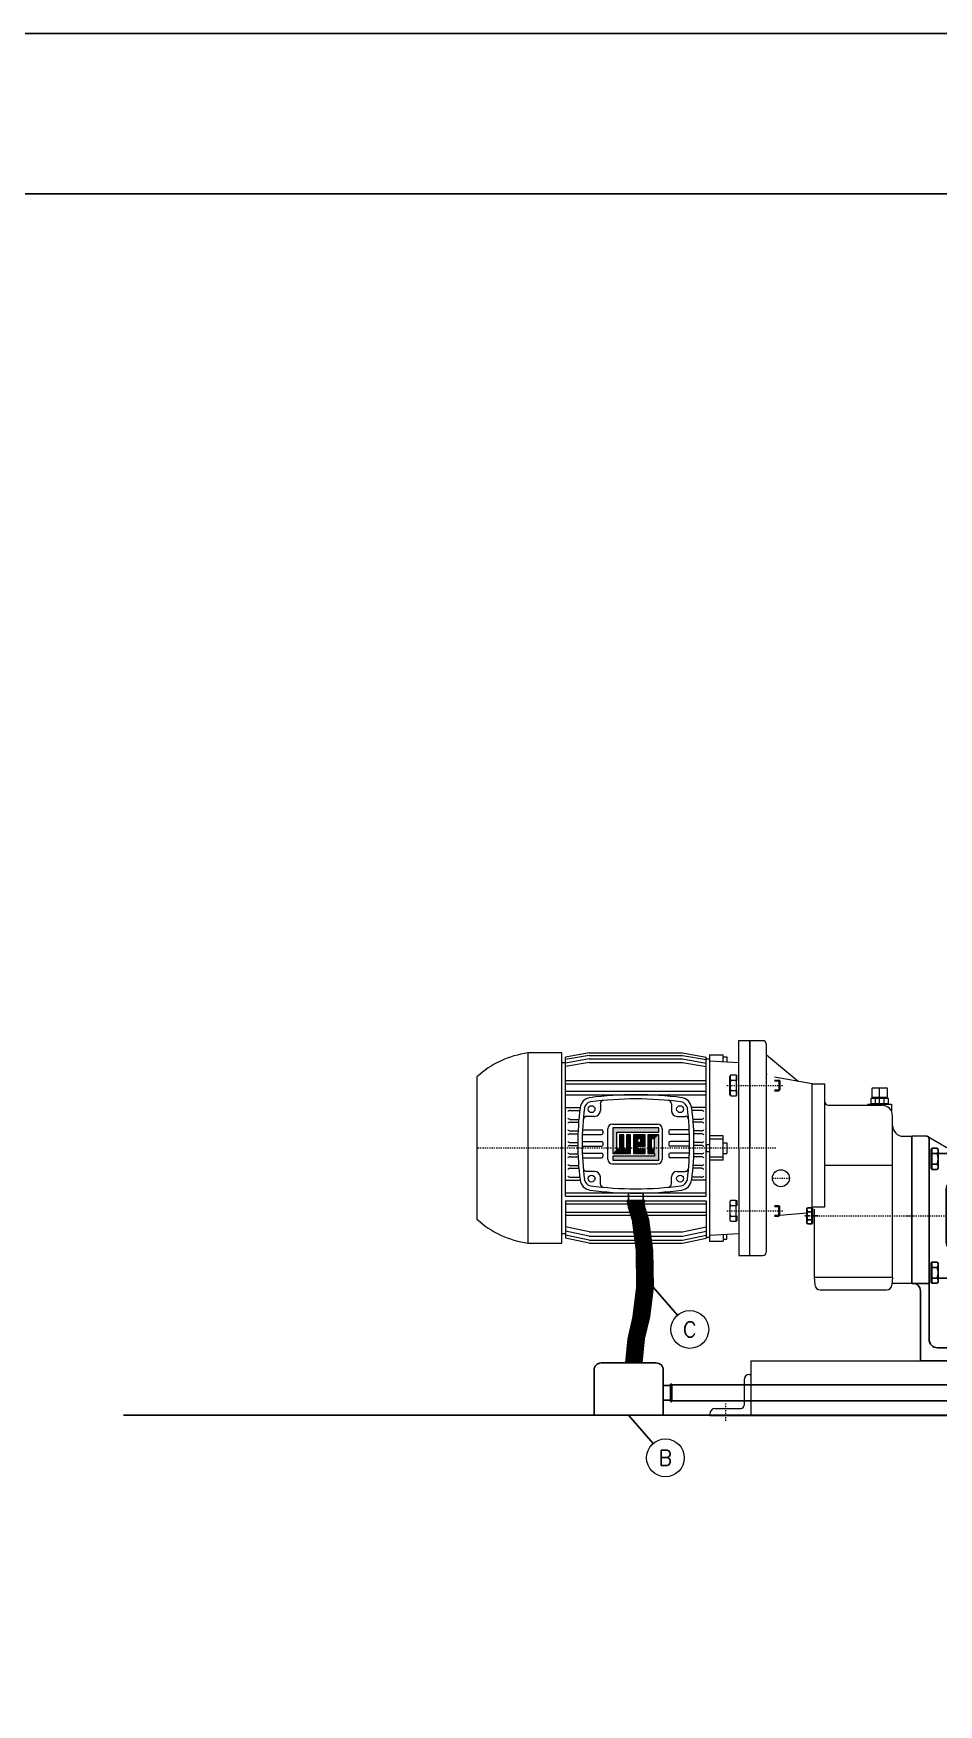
# Model space of a CAD drawing. Header units: millimetres. Extents: x 100 to 940, y 100 to 694.
# Drawn here: x 489 to 573.3, y 538.4 to 693.9 of the extents above; entities that cross this region are included whole.
import ezdxf
from ezdxf.enums import TextEntityAlignment as Align

# ---------------------------------------------------------------- set-up
doc = ezdxf.new("R2010")
doc.units = ezdxf.units.MM
for name, pattern in [('AM_DIN_G_W050', [13.75, 9.75, -1.5, 1, -1.5]), ('AM_DIN_G_W050x2', [6.875, 4.75, -0.875, 0.375, -0.875]), ('CENTER', [2, 1.25, -0.25, 0.25, -0.25])]:
    doc.linetypes.add(name, pattern=pattern)
for name, color, linetype, lineweight in [('AM_0N', 7, 'Continuous', 30), ('AM_7N', 4, 'AM_DIN_G_W050', 25), ('Centro', 1, 'CENTER', 5), ('CONTORN 1', 7, 'Continuous', 25), ('contorno', 1, 'Continuous', 9), ('SGC-Anotaçoes (Dados da Peça)', 5, 'Continuous', 0)]:
    doc.layers.add(name, color=color, linetype=linetype, lineweight=lineweight)
doc.styles.add('SGC_Anotaçoes_Dados_da_Peça', font='txt.shx')

# ---------------------------------------------------------------- blocks, each defined once
blk = doc.blocks.new('parafuso m8')
at = {"layer": 'AM_0N'}
for p, q in [((888.1, 1079.9), (887.6, 1078.9)), ((887.6, 1078.9), (887.6, 1065.9)), ((888.1, 1079.9), (892.3, 1079.9)), ((888.1, 1076.2), (892.3, 1076.2)), ((892.3, 1079.6), (892.3, 1079.9)), ((892.3, 1065.3), (892.3, 1079.6)), ((892.3, 1079.6), (892.9, 1079.6)), ((892.9, 1079.6), (892.9, 1076.1)), ((892.9, 1076.1), (892.9, 1068.8)), ((888.1, 1064.9), (887.6, 1065.9)), ((888.1, 1068.7), (892.3, 1068.7)), ((888.1, 1064.9), (892.3, 1064.9)), ((892.3, 1064.9), (892.3, 1065.3)), ((892.3, 1065.3), (892.9, 1065.3)), ((892.9, 1068.8), (892.9, 1065.3))]:
    blk.add_line(p, q, dxfattribs=at)
for centre, radius, start, end in [((890.9, 1078.1), 3.32, 154.4469, 214.4469), ((900, 1072.4), 12.4, 162.3875, 197.6125), ((890.9, 1066.8), 3.32, 145.5531, 205.5531)]:
    blk.add_arc(centre, radius, start, end, dxfattribs=at)
at = {"layer": 'AM_7N', "linetype": 'AM_DIN_G_W050x2'}
blk.add_line((885.7, 1072.4), (898.7, 1072.4), dxfattribs=at)
blk = doc.blocks.new('Caixa redotora (GEREMIA)')
at = {"layer": 'Centro'}
for p, q in [((-3498.1, 3378.8), (-3482.3, 3378.8)), ((-3459.2, 3343.8), (-3366.5, 3343.8))]:
    blk.add_line(p, q, dxfattribs=at)
at = {"layer": 'contorno'}
for p, q in [((-3519.2, 3306.8), (-3519.2, 3506.8)), ((-3507, 3506.8), (-3519.2, 3506.8)), ((-3504, 3504), (-3504, 3504.5)), ((-3504, 3504), (-3504, 3310)), ((-3503.5, 3493.8), (-3474.2, 3469.1)), ((-3461.2, 3466.8), (-3496, 3473)), ((-3461.2, 3351), (-3461.2, 3466.8)), ((-3461.2, 3466.8), (-3449.2, 3466.8)), ((-3449.2, 3460.2), (-3449.2, 3466.8)), ((-3449.2, 3453.5), (-3449.2, 3460.2)), ((-3403.2, 3453.8), (-3406.4, 3453)), ((-3405.4, 3461.8), (-3405.4, 3454.3)), ((-3405.4, 3454.3), (-3390.9, 3454.3)), ((-3404.4, 3462.8), (-3391.9, 3462.8)), ((-3403.2, 3454.3), (-3403.2, 3453.8)), ((-3393.2, 3453.8), (-3403.2, 3453.8)), ((-3398.2, 3447.8), (-3398.2, 3462.8)), ((-3393.2, 3453.8), (-3393.2, 3454.3)), ((-3389.9, 3453), (-3393.2, 3453.8)), ((-3390.9, 3454.3), (-3390.9, 3461.8)), ((-3449.2, 3352.1), (-3449.2, 3453.5)), ((-3446.2, 3446.8), (-3396.2, 3446.8)), ((-3409.2, 3447.8), (-3387.2, 3447.8)), ((-3406.4, 3453), (-3406.4, 3448.1)), ((-3389.9, 3453), (-3406.4, 3453)), ((-3389.9, 3448.1), (-3406.4, 3448.1)), ((-3405.2, 3448.1), (-3405.2, 3447.8)), ((-3391.2, 3447.8), (-3405.2, 3447.8)), ((-3402.3, 3453), (-3402.3, 3448.1)), ((-3394.1, 3448.1), (-3394.1, 3453)), ((-3391.2, 3447.8), (-3391.2, 3448.1)), ((-3389.9, 3448.1), (-3389.9, 3453)), ((-3387.2, 3447.8), (-3387.2, 3441.2)), ((-3386.2, 3286.8), (-3386.2, 3436.8)), ((-3376.2, 3417.8), (-3368.2, 3417.8)), ((-3368.2, 3280.8), (-3368.2, 3417.8)), ((-3449.2, 3390.8), (-3386.2, 3390.8)), ((-3466.1, 3346.4), (-3491.4, 3344.2)), ((-3461.2, 3352.1), (-3449.2, 3352.1)), ((-3459.2, 3350.1), (-3459.2, 3286.8)), ((-3519.2, 3306.8), (-3507, 3306.8)), ((-3459.2, 3286.8), (-3386.2, 3286.8)), ((-3459.2, 3286.8), (-3458.5, 3279.4)), ((-3386.2, 3286.8), (-3386.8, 3279.4)), ((-3453.6, 3274.8), (-3391.8, 3274.8)), ((-3368.2, 3280.8), (-3386.7, 3280.8))]:
    blk.add_line(p, q, dxfattribs=at)
blk.add_circle((-3490.2, 3378.8), 7.9, dxfattribs=at)
for centre, radius, start, end in [((-3507, 3503.8), 3, 3, 90), ((-3501, 3476.9), 3, 180, 220.9398), ((-3404.4, 3461.8), 1, 90, 180), ((-3391.9, 3461.8), 1, 0, 90), ((-3446.2, 3449.8), 3, 180, 270), ((-3410.2, 3447.8), 1, 270, 0), ((-3396.2, 3436.8), 10, 0, 90), ((-3376.2, 3427.8), 10, 180, 270), ((-3461.2, 3350.1), 2, 58.5587, 90), ((-3507, 3309.8), 3, 270, 357), ((-3453.6, 3279.8), 5, 185, 270), ((-3391.8, 3279.8), 5, 270, 355)]:
    blk.add_arc(centre, radius, start, end, dxfattribs=at)
blk = doc.blocks.new('Parafuso de cabeça sextavada M10 x 30')
at = {"layer": 'AM_0N'}
for p, q in [((-3350.2, 3056.3), (-3350.2, 3051.4)), ((-3349.6, 3056.3), (-3350.2, 3056.3)), ((-3350.2, 3051.4), (-3350.2, 3042.3)), ((-3349.6, 3056.3), (-3349.6, 3056.7)), ((-3344.6, 3056.7), (-3349.6, 3056.7)), ((-3349.6, 3037.4), (-3349.6, 3056.3)), ((-3344.6, 3051.8), (-3349.6, 3051.8)), ((-3344.6, 3056.7), (-3343.8, 3055.3)), ((-3343.8, 3055.3), (-3343.8, 3038.3)), ((-3350.2, 3042.3), (-3350.2, 3037.4)), ((-3349.6, 3037.4), (-3350.2, 3037.4)), ((-3344.6, 3041.9), (-3349.6, 3041.9)), ((-3349.6, 3037), (-3349.6, 3037.4)), ((-3344.6, 3037), (-3349.6, 3037)), ((-3344.6, 3037), (-3343.8, 3038.3))]:
    blk.add_line(p, q, dxfattribs=at)
for centre, radius, start, end in [((-3348.1, 3054.2), 4.34, 325.5531, 25.5531), ((-3360, 3046.8), 16.2, 342.3875, 17.6125), ((-3348.1, 3039.5), 4.34, 334.4469, 34.4469)]:
    blk.add_arc(centre, radius, start, end, dxfattribs=at)
blk = doc.blocks.new('CARCAÇA DO MANCAL REDUTOR')
at = {"layer": 'Centro', "lineweight": 20}
blk.add_line((-1097.1, 8565.1), (-936.6, 8565.1), dxfattribs=at)
at = {"layer": 'Centro', "linetype": 'AM_DIN_G_W050x2'}
for p, q in [((-1056.1, 8445.3), (-1056.1, 8427.3)), ((-977.1, 8445.1), (-977.1, 8427.1))]:
    blk.add_line(p, q, dxfattribs=at)
at = {"layer": 'CONTORN 1'}
for p, q in [((-1092.1, 8502.1), (-1092.1, 8639)), ((-1076.1, 8637), (-1076.1, 8450.1)), ((-1067.7, 8623.1), (-961.4, 8623.1)), ((-957.1, 8447.1), (-957.1, 8625.6)), ((-941.6, 8627.1), (-955.1, 8627.1)), ((-941.6, 8503.1), (-941.6, 8627.1)), ((-1060.1, 8540.6), (-1060.1, 8589.7)), ((-1052.1, 8597.7), (-981.1, 8597.7)), ((-973.1, 8589.7), (-973.1, 8540.6)), ((-957.1, 8540.6), (-957.1, 8589.7)), ((-1052.1, 8532.6), (-981.1, 8532.6)), ((-1076.1, 8502.1), (-1092.1, 8502.1)), ((-1092.1, 8502.1), (-1092.1, 8502.1)), ((-1084.1, 8430.1), (-1084.1, 8495.1)), ((-1067.7, 8507.1), (-957.1, 8507.1)), ((-998.7, 8450.3), (-1044.8, 8505.3)), ((-955.1, 8503.1), (-941.6, 8503.1)), ((-949.1, 8430.1), (-949.1, 8496.1)), ((-941.6, 8503.1), (-941.6, 8503.1)), ((-1068.1, 8442.1), (-962.1, 8442.1)), ((-1084.1, 8430.1), (-949.1, 8430.1))]:
    blk.add_line(p, q, dxfattribs=at)
for centre, radius, start, end in [((-1078.1, 8637), 2, 0, 90), ((-961.4, 8628.1), 5, 270, 334.6231), ((-955.1, 8625.1), 2, 90, 154.6231), ((-1052.1, 8589.7), 8, 90, 180), ((-981.1, 8589.7), 8, 0, 90), ((-1052.1, 8540.6), 8, 180, 270), ((-981.1, 8540.6), 8, 270, 0), ((-1091.1, 8495.1), 7, 0, 90), ((-1048.7, 8502.1), 5, 40, 90), ((-955.1, 8505.1), 2, 180, 270), ((-942.1, 8496.1), 7, 90, 180), ((-1068.1, 8450.1), 8, 180, 270), ((-1002.5, 8447.1), 5, 270, 40), ((-962.1, 8447.1), 5, 270, 0)]:
    blk.add_arc(centre, radius, start, end, dxfattribs=at)
at = {"layer": 'contorno'}
for p, q in [((-1078.1, 8639), (-1092.1, 8639)), ((-1077.1, 8638.8), (-1050, 8623.1))]:
    blk.add_line(p, q, dxfattribs=at)
blk = doc.blocks.new('FlgFFW21')
for p, q in [((0, 89), (4, 89)), ((4, 93), (4, -93)), ((4, 93), (20.7, 93)), ((4, 87), (40, 85.3)), ((20.7, 86.2), (20.7, 93)), ((20.7, 91), (25, 91)), ((25, 91), (25, 86)), ((25, 89), (25, 86)), ((0, 3.4), (0, -3.4)), ((0, 3.4), (4, 3.4)), ((20.7, 12), (4, 12)), ((20.7, 9), (4, 9)), ((20.7, -12), (20.7, 12)), ((20.7, 5.3), (25.2, 5.3)), ((25.2, 5.3), (25.2, -5.3)), ((0, -3.4), (4, -3.4)), ((20.7, -9), (4, -9)), ((20.7, -12), (4, -12)), ((20.7, -5.3), (25.2, -5.3)), ((0, -89), (4, -89)), ((4, -87), (40, -85.3)), ((4, -93), (20.7, -93)), ((20.7, -86.2), (20.7, -93)), ((20.7, -91), (25, -91)), ((25, -91), (25, -86)), ((25, -89), (25, -86))]:
    blk.add_line(p, q)
blk = doc.blocks.new('100Lsp')
at = {"linetype": 'ByBlock'}
for p, q in [((-173, 43.6), (0, 43.6)), ((-173, 43.6), (-173, 5.1)), ((-173, 40.6), (0, 40.6)), ((0, 43.6), (0, 5.1)), ((-173, 31.9), (0, 31.9)), ((-173, 28.9), (0, 28.9)), ((-144, 11.7), (-173, 16.8)), ((-144, 7.3), (-173, 12.4)), ((-144, 3.1), (-173, 8.2)), ((-144, 0), (-173, 5.1)), ((-144, 11.7), (-29, 11.7)), ((-144, 7.3), (-29, 7.3)), ((-144, 3.1), (-29, 3.1)), ((-144, 0), (-29, 0)), ((-29, 11.7), (0, 16.8)), ((-29, 7.3), (0, 12.4)), ((-29, 3.1), (0, 8.2)), ((-29, 0), (0, 5.1))]:
    blk.add_line(p, q, dxfattribs=at)
blk = doc.blocks.new('90Scx')
at = {"linetype": 'ByBlock'}
for p, q in [((-109, 0), (-131, -3.9)), ((-109, 0), (-22, 0)), ((-22, 0), (0, -3.9)), ((-109, -2.3), (-131, -6.2)), ((-131, -133.3), (-131, -3.9)), ((-109, -5.5), (-131, -9.4)), ((-109, -8.8), (-131, -12.7)), ((-109, -2.3), (-22, -2.3)), ((-109, -5.5), (-22, -5.5)), ((-109, -8.8), (-22, -8.8)), ((-22, -2.3), (0, -6.2)), ((-22, -5.5), (0, -9.4)), ((-22, -8.8), (0, -12.7)), ((0, -133.3), (0, -3.9)), ((-131, -25.5), (0, -25.5)), ((-131, -28.6), (0, -28.6)), ((-131, -35.7), (0, -35.7)), ((-131, -39), (0, -39)), ((-131, -50.9), (-117.5, -50.9)), ((-126.7, -53.5), (-117.8, -53.5)), ((-126.7, -61.8), (-118.6, -61.8)), ((0, -50.9), (-13.6, -50.9)), ((-4.5, -53.5), (-13.2, -53.5)), ((-4.5, -61.8), (-12.4, -61.8)), ((-126.7, -64.3), (-118.8, -64.3)), ((-126.7, -72.6), (-119.3, -72.6)), ((-126.7, -75.2), (-119.4, -75.2)), ((-4.5, -64.3), (-12.2, -64.3)), ((-4.5, -72.6), (-11.7, -72.6)), ((-4.5, -75.2), (-11.6, -75.2)), ((-126.7, -83.5), (-119.6, -83.5)), ((-126.7, -86), (-119.6, -86)), ((-4.5, -83.5), (-11.5, -83.5)), ((-4.5, -86), (-11.5, -86)), ((-126.7, -94), (-119.4, -94)), ((-126.7, -96.6), (-119.3, -96.6)), ((-126.7, -104.8), (-118.8, -104.8)), ((-126.7, -107.4), (-118.6, -107.4)), ((-4.5, -107.4), (-12.4, -107.4)), ((-4.5, -104.8), (-12.2, -104.8)), ((-4.5, -96.6), (-11.7, -96.6)), ((-4.5, -94), (-11.6, -94)), ((-131, -118.3), (-117.5, -118.3)), ((-126.7, -115.7), (-117.8, -115.7)), ((0, -118.3), (-13.5, -118.3)), ((-4.5, -115.7), (-13.2, -115.7)), ((-131, -130.2), (0, -130.2)), ((-131, -133.3), (0, -133.3))]:
    blk.add_line(p, q, dxfattribs=at)
for p, q in [((-104, -59.1), (-111.3, -59.1)), ((-98.6, -47.4), (-98.6, -53.7)), ((-32.4, -47.4), (-32.4, -53.7)), ((-27, -59.1), (-19.7, -59.1)), ((-115.4, -76), (-97.4, -76)), ((-115.2, -71.7), (-97.4, -71.7)), ((-96.3, -72.7), (-96.3, -74.9)), ((-91.6, -99), (-91.6, -70.6)), ((-87.3, -66.3), (-45.2, -66.3)), ((-87.1, -69.7), (-87.1, -93.5)), ((-44.2, -69.7), (-87.1, -69.7)), ((-83.3, -89.6), (-83.3, -73.6)), ((-83.3, -73.6), (-44.2, -73.6)), ((-80.7, -76.1), (-80.7, -89.6)), ((-76.8, -76.1), (-80.7, -76.1)), ((-76.8, -89.6), (-76.8, -76.1)), ((-74.3, -76.1), (-74.3, -89.6)), ((-70.4, -76.1), (-74.3, -76.1)), ((-70.4, -93.5), (-70.4, -76.1)), ((-67.8, -76.1), (-67.8, -93.5)), ((-56.9, -76.1), (-67.8, -76.1)), ((-56.9, -86.8), (-56.9, -76.1)), ((-54.5, -76.1), (-54.5, -93.5)), ((-44.2, -76.1), (-54.5, -76.1)), ((-44.2, -73.6), (-44.2, -69.7)), ((-44.2, -99.9), (-44.2, -76.1)), ((-40.9, -70.6), (-40.9, -99)), ((-34.7, -72.7), (-34.7, -74.9)), ((-15.8, -71.7), (-33.7, -71.7)), ((-15.7, -76), (-33.7, -76)), ((-115.5, -82.5), (-97.4, -82.5)), ((-115.5, -86.8), (-97.4, -86.8)), ((-115.4, -93.3), (-97.4, -93.3)), ((-96.3, -83.5), (-96.3, -85.7)), ((-80.7, -89.6), (-83.3, -89.6)), ((-74.3, -89.6), (-76.8, -89.6)), ((-63.9, -80), (-63.9, -82.9)), ((-60.8, -80), (-63.9, -80)), ((-63.9, -82.9), (-60.8, -82.9)), ((-63.9, -89.6), (-63.9, -86.8)), ((-63.9, -86.8), (-56.9, -86.8)), ((-56.9, -89.6), (-63.9, -89.6)), ((-60.8, -82.9), (-60.8, -80)), ((-56.9, -93.5), (-56.9, -89.6)), ((-51.2, -80), (-51.2, -89.6)), ((-48.1, -80), (-51.2, -80)), ((-51.2, -89.6), (-48.1, -89.6)), ((-48.1, -89.6), (-48.1, -80)), ((-34.7, -83.5), (-34.7, -85.7)), ((-15.5, -82.5), (-33.7, -82.5)), ((-15.5, -86.8), (-33.7, -86.8)), ((-15.7, -93.3), (-33.7, -93.3)), ((-115.2, -97.6), (-97.4, -97.6)), ((-96.3, -94.3), (-96.3, -96.5)), ((-45.2, -103.4), (-87.3, -103.4)), ((-87.1, -93.5), (-70.4, -93.5)), ((-48.1, -96.1), (-87.1, -96.1)), ((-87.1, -96.1), (-87.1, -99.9)), ((-87.1, -99.9), (-44.2, -99.9)), ((-67.8, -93.5), (-56.9, -93.5)), ((-54.5, -93.5), (-48.1, -93.5)), ((-48.1, -93.5), (-48.1, -96.1)), ((-34.7, -94.3), (-34.7, -96.5)), ((-15.8, -97.6), (-33.7, -97.6)), ((-104, -110.2), (-111.3, -110.2)), ((-98.6, -121.8), (-98.6, -115.6)), ((-32.4, -121.8), (-32.4, -115.6)), ((-27, -110.2), (-19.7, -110.2))]:
    blk.add_line(p, q)
for centre in [(-106.8, -52.3), (-24.3, -52.3), (-106.8, -116.9), (-24.3, -116.9)]:
    blk.add_circle(centre, 3.23)
for centre, radius, start, end in [((-106.8, -52.3), 10.8, 97.6684, 172.9344), ((-106.8, -52.3), 6.76, 97.6684, 172.9344), ((-65.5, -358.7), 319.9, 82.3316, 97.6684), ((-65.5, -358.7), 315.9, 82.3316, 97.6684), ((-95.4, -47.4), 3.24, 95.4852, 180), ((-35.6, -47.4), 3.24, 0, 84.5148), ((-24.3, -52.3), 6.76, 7.0656, 82.3316), ((-24.3, -52.3), 10.8, 7.0656, 82.3316), ((154, -84.6), 273.6, 172.9344, 187.0656), ((154, -84.6), 269.5, 172.9344, 187.0656), ((-111.3, -62.3), 3.24, 90, 175.1952), ((-104, -53.7), 5.4, 270, 0), ((-27, -53.7), 5.4, 180, 270), ((-19.7, -62.3), 3.24, 4.8048, 90), ((-285, -84.6), 269.5, 352.9344, 7.0656), ((-285, -84.6), 273.6, 352.9344, 7.0656), ((-97.4, -72.7), 1.08, 0, 90), ((-97.4, -74.9), 1.08, 270, 0), ((-87.3, -70.6), 4.32, 90, 180), ((-45.2, -70.6), 4.32, 0, 90), ((-33.7, -72.7), 1.08, 90, 180), ((-33.7, -74.9), 1.08, 180, 270), ((-97.4, -83.5), 1.08, 0, 90), ((-97.4, -85.7), 1.08, 270, 0), ((-97.4, -94.3), 1.08, 0, 90), ((-33.7, -83.5), 1.08, 90, 180), ((-33.7, -85.7), 1.08, 180, 270), ((-33.7, -94.3), 1.08, 90, 180), ((-111.3, -106.9), 3.24, 184.8048, 270), ((-97.4, -96.5), 1.08, 270, 0), ((-87.3, -99), 4.32, 180, 270), ((-45.2, -99), 4.32, 270, 0), ((-33.7, -96.5), 1.08, 180, 270), ((-19.7, -106.9), 3.24, 270, 355.1952), ((-106.8, -116.9), 10.8, 187.0656, 262.3316), ((-106.8, -116.9), 6.76, 187.0656, 262.3316), ((-65.5, 189.4), 315.9, 262.3316, 277.6684), ((-104, -115.6), 5.4, 0, 90), ((-95.4, -121.8), 3.24, 180, 264.5148), ((-35.6, -121.8), 3.24, 275.4852, 0), ((-27, -115.6), 5.4, 90, 180), ((-24.3, -116.9), 6.76, 277.6684, 352.9344), ((-24.3, -116.9), 10.8, 277.6684, 352.9344), ((-65.5, 189.4), 319.9, 262.3316, 277.6684)]:
    blk.add_arc(centre, radius, start, end)
for centre, start, end in [((-126.8, -56), 87.2897, 150.6431), ((-126.8, -59.2), 209.3569, 272.7103), ((-4.4, -56), 29.3569, 92.7103), ((-4.4, -59.2), 267.2897, 330.6431), ((-126.8, -66.9), 87.2897, 150.6431), ((-126.8, -70.1), 209.3569, 272.7103), ((-126.8, -77.7), 87.2897, 150.6431), ((-4.4, -66.9), 29.3569, 92.7103), ((-4.4, -70.1), 267.2897, 330.6431), ((-4.4, -77.7), 29.3569, 92.7103), ((-126.8, -80.9), 209.3569, 272.7103), ((-126.8, -88.6), 87.2897, 150.6431), ((-126.8, -91.5), 209.3569, 272.7103), ((-4.4, -80.9), 267.2897, 330.6431), ((-4.4, -88.6), 29.3569, 92.7103), ((-4.4, -91.5), 267.2897, 330.6431), ((-126.8, -99.1), 87.2897, 150.6431), ((-126.8, -102.3), 209.3569, 272.7103), ((-126.8, -109.9), 87.2897, 150.6431), ((-4.4, -99.1), 29.3569, 92.7103), ((-4.4, -102.3), 267.2897, 330.6431), ((-4.4, -109.9), 29.3569, 92.7103), ((-126.8, -113.2), 209.3569, 272.7103), ((-4.4, -113.2), 267.2897, 330.6431)]:
    blk.add_arc(centre, 2.53, start, end, dxfattribs=at)
for points in [[(-83.3, -89.6), (-87.1, -93.5), (-83.3, -73.6), (-87.1, -69.7)], [(-83.3, -73.6), (-87.1, -69.7), (-44.2, -73.6), (-44.2, -69.7)], [(-76.8, -76.1), (-80.7, -76.1), (-76.8, -89.6), (-80.7, -89.6)], [(-74.3, -76.1), (-70.4, -76.1), (-74.3, -89.6), (-70.4, -93.5)], [(-63.9, -89.6), (-67.8, -93.5), (-63.9, -80), (-67.8, -76.1)], [(-63.9, -80), (-67.8, -76.1), (-60.8, -80), (-56.9, -76.1)], [(-60.8, -80), (-56.9, -76.1), (-60.8, -82.9), (-56.9, -86.8)], [(-54.5, -76.1), (-51.2, -80), (-54.5, -93.5), (-51.2, -89.6)], [(-44.2, -76.1), (-48.1, -80), (-54.5, -76.1), (-51.2, -80)], [(-44.2, -99.9), (-48.1, -96.1), (-44.2, -76.1), (-48.1, -80)], [(-74.3, -89.6), (-70.4, -93.5), (-83.3, -89.6), (-87.1, -93.5)], [(-56.9, -89.6), (-56.9, -93.5), (-63.9, -89.6), (-67.8, -93.5)], [(-56.9, -86.8), (-60.8, -82.9), (-63.9, -86.8), (-63.9, -82.9)], [(-54.5, -93.5), (-51.2, -89.6), (-48.1, -93.5), (-48.1, -89.6)], [(-87.1, -99.9), (-87.1, -96.1), (-44.2, -99.9), (-48.1, -96.1)]]:
    blk.add_solid(points)
blk = doc.blocks.new('90SFFSEM-PEE2-1')
at = {"layer": 'Centro'}
blk.add_line((24.3, 0), (-254, 0), dxfattribs=at)
at = {"layer": 'contorno'}
for p, q in [((-10, 0), (-10, 100)), ((-10, 100), (0, 100)), ((0, 100), (0, 0)), ((-175, 88.5), (-206.6, 88.5)), ((-206.6, 88.5), (-206.6, -88.5)), ((-175, -88.5), (-175, 88.5)), ((-175, 79.5), (-171.5, 79.5)), ((-254, 66.4), (-254, -66.4)), ((-10, 0), (-10, -100)), ((0, -100), (0, 0)), ((-206.6, -88.5), (-175, -88.5)), ((-175, -79.5), (-171.5, -79.5)), ((-10, -100), (0, -100))]:
    blk.add_line(p, q, dxfattribs=at)
for centre, start, end in [((-194.5, 0.8), 97.8323, 132.2114), ((-194.5, -0.8), 227.7886, 262.1677)]:
    blk.add_arc(centre, 88.5, start, end, dxfattribs=at)
blk.add_blockref('90Scx', (-40.5, 88.5), dxfattribs=at)
for name, p, xscale, yscale, zscale in [('FlgFFW21', (-40.5, 0), 0.7625, 0.9337078651685391, 0.7625), ('100Lsp', (-40.5, -88.5), 0.7572254335260121, 0.9, 0.7572254335260121)]:
    blk.add_blockref(name, p, dxfattribs=dict(at, xscale=xscale, yscale=yscale, zscale=zscale))
blk = doc.blocks.new('M10X40')
at = {"layer": 'Centro'}
blk.add_line((-1642.3, 7902.2), (-1589.9, 7902.2), dxfattribs=at)
at = {"layer": 'contorno'}
for p, q in [((-1638.5, 7912), (-1639.3, 7910.7)), ((-1639.3, 7893.7), (-1639.3, 7910.7)), ((-1638.5, 7912), (-1633.5, 7912)), ((-1638.5, 7907.1), (-1633.5, 7907.1)), ((-1633.5, 7912), (-1633.5, 7911.7)), ((-1633.5, 7911.7), (-1632.9, 7911.7)), ((-1633.5, 7911.7), (-1633.5, 7892.8)), ((-1632.9, 7906.8), (-1632.9, 7911.7)), ((-1597.7, 7907.2), (-1593.8, 7907.2)), ((-1597.7, 7906.3), (-1592.9, 7906.3)), ((-1592.9, 7906.3), (-1593.8, 7907.2)), ((-1593.8, 7907.2), (-1593.8, 7897.2)), ((-1592.9, 7906.3), (-1592.9, 7898.1)), ((-1638.5, 7892.4), (-1639.3, 7893.7)), ((-1638.5, 7897.3), (-1633.5, 7897.3)), ((-1638.5, 7892.4), (-1633.5, 7892.4)), ((-1633.5, 7892.8), (-1632.9, 7892.8)), ((-1633.5, 7892.8), (-1633.5, 7892.4)), ((-1632.9, 7892.8), (-1632.9, 7897.6)), ((-1597.7, 7898.1), (-1592.9, 7898.1)), ((-1597.7, 7897.2), (-1593.8, 7897.2)), ((-1593.8, 7897.2), (-1592.9, 7898.1))]:
    blk.add_line(p, q, dxfattribs=at)
for centre, radius, start, end in [((-1634.9, 7909.6), 4.34, 154.4469, 214.4469), ((-1623, 7902.2), 16.2, 162.3875, 197.6125), ((-1634.9, 7894.9), 4.34, 145.5531, 205.5531)]:
    blk.add_arc(centre, radius, start, end, dxfattribs=at)
blk = doc.blocks.new('CHASSI FRONTAL')
at = {"layer": 'Centro'}
for p, q in [((-1433.9, 7557.1), (-1433.9, 7568.7)), ((-1354.9, 7556.8), (-1354.9, 7568.4)), ((-486.9, 7556.8), (-486.9, 7568.4)), ((-1643, 7506.8), (-1643, 7523.2)), ((-426.8, 7523.2), (-426.8, 7506.8))]:
    blk.add_line(p, q, dxfattribs=at)
at = {"layer": 'contorno'}
for p, q in [((-1619.9, 7562.6), (-449.9, 7562.6)), ((-1619.9, 7562.6), (-1619.9, 7511.8)), ((-449.9, 7562.6), (-449.9, 7511.8)), ((-1621.2, 7549.9), (-1619.9, 7549.9)), ((-449.9, 7549.9), (-448.5, 7549.9)), ((-1626.2, 7544.9), (-1626.2, 7521.2)), ((-443.5, 7544.9), (-443.5, 7521.2)), ((-1653, 7518.2), (-1629.2, 7518.2)), ((-440.5, 7518.2), (-416.8, 7518.2)), ((-1658, 7513.2), (-1658, 7511.8)), ((-1658, 7511.8), (-1619.9, 7511.8)), ((-1619.9, 7511.8), (-449.9, 7511.8)), ((-449.9, 7511.8), (-411.8, 7511.8)), ((-411.8, 7513.2), (-411.8, 7511.8))]:
    blk.add_line(p, q, dxfattribs=at)
for centre, radius, start, end in [((-1621.2, 7544.9), 5, 90, 180), ((-448.5, 7544.9), 5, 0, 90), ((-1653, 7513.2), 5, 90, 180), ((-1629.2, 7521.2), 3, 270, 0), ((-440.5, 7521.2), 3, 180, 270), ((-416.8, 7513.2), 5, 0, 90)]:
    blk.add_arc(centre, radius, start, end, dxfattribs=at)

msp = doc.modelspace()

# ---------------------------------------------------------------- hatches: boundary and pattern name
h = msp.add_hatch()
h.set_pattern_fill('ANSI34', color=2, scale=0.01)
h.set_pattern_definition([(45, (-1453.47047, -12.98072), (-0.134703842, 0.134703842), []), (45, (-1453.42557, -12.98072), (-0.134703842, 0.134703842), []), (45, (-1453.38066, -12.98072), (-0.134703842, 0.134703842), []), (45, (-1453.33576, -12.98072), (-0.134703842, 0.134703842), [])])
h.paths.add_polyline_path([(546.66, 580.64), (546.58, 581.33), (545.08, 581.33), (545.17, 580.64), (545.21, 577.24), (544.87, 574.46), (544.39, 572.41), (544.16, 570.17), (545.66, 570.17), (545.89, 572.41), (546.37, 574.46), (546.71, 577.24)])
h.paths.add_polyline_path([(546.54, 581.6), (545.05, 581.6), (545.08, 581.33), (546.58, 581.33)])
h.paths.add_polyline_path([(546.5, 581.98), (545, 581.98), (545.05, 581.6), (546.54, 581.6)])
h.paths.add_polyline_path([(546.45, 582.38), (544.95, 582.38), (545, 581.98), (546.5, 581.98)])
h.paths.add_polyline_path([(546.3, 583.51), (546.17, 583.93), (544.67, 583.93), (544.8, 583.51), (544.95, 582.38), (546.45, 582.38)])
h.paths.add_polyline_path([(546.08, 584.2), (544.58, 584.2), (544.67, 583.93), (546.17, 583.93)])
h.paths.add_polyline_path([(545.87, 584.98), (544.38, 584.98), (544.43, 584.67), (544.58, 584.2), (546.08, 584.2), (545.92, 584.67)])
h.paths.add_polyline_path([(545.86, 585.08), (545.86, 585.16), (544.36, 585.16), (544.36, 585.08), (544.38, 584.98), (545.87, 584.98)])

# ---------------------------------------------------------------- linework, layer by layer
at = {"color": 1}
for p, q in [((545.93, 585.3), (544.29, 585.3)), ((544.29, 585.16), (544.29, 585.3)), ((545.93, 585.16), (544.29, 585.16)), ((544.43, 585.98), (544.43, 585.3)), ((545.79, 585.98), (545.79, 585.3)), ((545.93, 585.3), (545.93, 585.16))]:
    msp.add_line(p, q, dxfattribs=at)
at = {"color": 5}
for p, q in [((548.98, 574.61), (546.71, 577.24)), ((546.71, 562.67), (544.43, 565.3))]:
    msp.add_line(p, q, dxfattribs=at)
at = {"color": 2}
for p, q in [((547.65, 568.07), (548.33, 568.07)), ((548.33, 568.21), (548.33, 566.58)), ((548.33, 568.21), (548.47, 568.21)), ((548.47, 568.21), (548.47, 566.58)), ((548.47, 568.14), (710.34, 568.14)), ((547.65, 566.71), (548.33, 566.71)), ((548.47, 566.58), (548.33, 566.58)), ((548.47, 566.64), (710.34, 566.64)), ((541.21, 565.3), (547.65, 565.3))]:
    msp.add_line(p, q, dxfattribs=at)
msp.add_line((710.34, 565.3), (497.41, 565.3))
for points in [[(100, 100), (940, 100), (940, 693.94), (100, 693.94)], [(150, 679), (925, 679), (925, 115), (150, 115)]]:
    msp.add_lwpolyline(points, close=True)
for points in [[(544.36, 585.16), (544.36, 585.08), (544.43, 584.67), (544.8, 583.51), (545.17, 580.64), (545.21, 577.24), (544.87, 574.46), (544.39, 572.41), (544.16, 570.17)], [(545.86, 585.16), (545.86, 585.08), (545.92, 584.67), (546.3, 583.51), (546.66, 580.64), (546.71, 577.24), (546.37, 574.46), (545.89, 572.41), (545.66, 570.17)]]:
    msp.add_lwpolyline(points, dxfattribs=at)
msp.add_lwpolyline([(547.65, 565.3), (547.65, 569.49, 0.454478), (546.98, 570.17), (541.88, 570.17, 0.432809), (541.21, 569.49), (541.21, 565.3)], format="xyb", dxfattribs=at)
at = {"layer": 'SGC-Anotaçoes (Dados da Peça)'}
for centre in [(550.13, 573.29), (547.86, 561.34)]:
    msp.add_circle(centre, 1.76, dxfattribs=at)

# ---------------------------------------------------------------- block references
at = {"layer": 'contorno', "xscale": 0.1, "yscale": 0.1, "zscale": 0.1}
for name, p in [('90SFFSEM-PEE2-1', (555.71, 590.18)), ('Caixa redotora (GEREMIA)', (907.63, 249.49)), ('M10X40', (717.8, -194.21)), ('CARCAÇA DO MANCAL REDUTOR', (680.02, -272.63)), ('Parafuso de cabeça sextavada M10 x 30', (907.63, 284.49)), ('parafuso m8', (472.27, 476.63)), ('CHASSI FRONTAL', (717.8, -185.89))]:
    msp.add_blockref(name, p, dxfattribs=at)
at = {"layer": 'contorno', "xscale": -0.1, "yscale": 0.1, "zscale": 0.1, "rotation": 180}
for name, p in [('M10X40', (717.8, 1374.56)), ('Parafuso de cabeça sextavada M10 x 30', (907.63, 883.26))]:
    msp.add_blockref(name, p, dxfattribs=at)

# ---------------------------------------------------------------- texts
at = {"layer": 'SGC-Anotaçoes (Dados da Peça)', "style": 'SGC_Anotaçoes_Dados_da_Peça'}
for s, p in [('C', (550.13, 573.29)), ('B', (547.86, 561.34))]:
    msp.add_text(s, height=1.41, dxfattribs=at).set_placement(p, align=Align.MIDDLE_CENTER)

doc.saveas('drawing.dxf')
